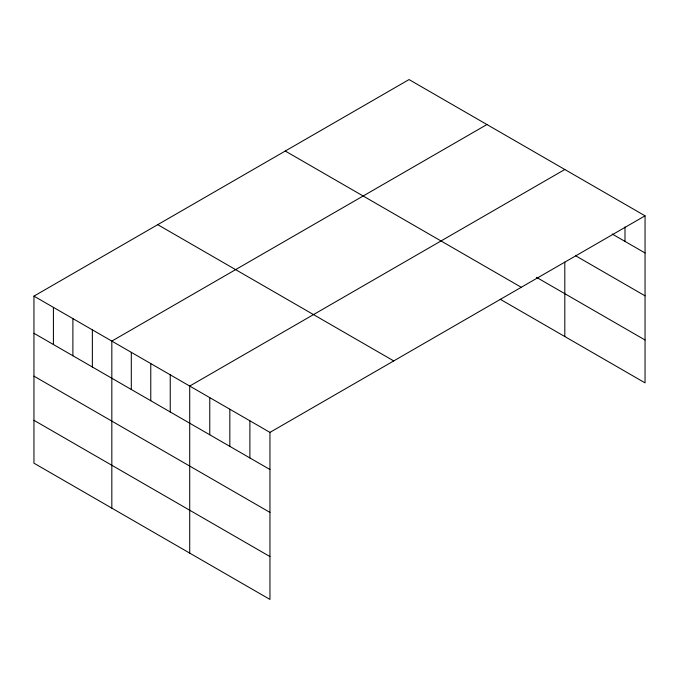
<?xml version="1.0" encoding="UTF-8"?>
<svg xmlns="http://www.w3.org/2000/svg" width="679" height="679" viewBox="0 0 679 679"><rect width="100%" height="100%" fill="white"/><g stroke="black" fill="none" stroke-linecap="round" stroke-linejoin="round"><path stroke-width="1.02" d="M33.95 296.129L269.953 432.387L269.953 599.43L33.95 463.18L33.95 296.129L409.047 79.57L645.05 215.82L645.05 382.871L500.202 299.244M486.928 124.537L111.831 341.096L111.831 508.138M564.809 169.495L189.713 386.062L189.713 553.105M269.953 432.387L645.05 215.82M612.22 234.026L645.05 252.978M575.75 255.83L645.05 295.84M536.486 277.329L645.05 340.001M285.265 151.035L521.268 287.293M157.732 224.664L393.735 360.922M33.95 333.279L269.953 469.537M33.95 376.149L269.953 512.399M33.95 420.309L269.953 556.568M624.994 226.947L624.994 241.393M564.809 262.136L564.809 336.546M249.889 420.802L249.889 457.952M229.833 409.225L229.833 446.375M209.769 397.639L209.769 434.789M170.242 374.816L170.242 411.966M150.772 363.579L150.772 400.729M131.302 352.333L131.302 389.483M92.361 329.85L92.361 367.008M72.891 318.612L72.891 355.762M53.42 307.375L53.42 344.525"/></g></svg>
